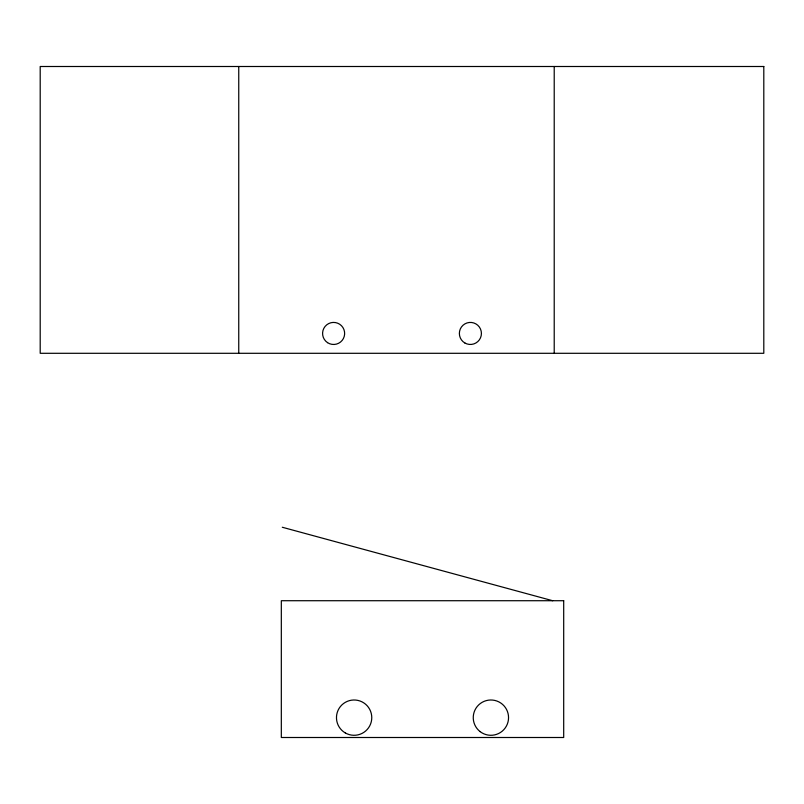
<?xml version="1.0" encoding="UTF-8"?>
<svg xmlns="http://www.w3.org/2000/svg" width="804" height="804" viewBox="0 0 804 804"><rect width="100%" height="100%" fill="white"/><g stroke="black" fill="none" stroke-linecap="round" stroke-linejoin="round"><path stroke-width="1.21" d="M282.294 527.253L552.67 600.719M554.217 66.501L554.217 353.298M238.748 66.501L238.748 353.298M763.8 66.501L40.2 66.501L40.2 353.298L763.8 353.298L763.8 66.501M563.694 600.719L281.32 600.719L281.32 737.499L563.694 737.499L563.694 600.719M464.873 342.996A11.035 11.035 0 0 0 481.415 333.439A11.035 11.035 0 0 0 464.873 323.891A11.035 11.035 0 0 0 464.873 342.996M327.54 342.655A11.035 11.035 0 0 0 344.625 334.092A11.035 11.035 0 0 0 328.675 323.58A11.035 11.035 0 0 0 327.54 342.655M345.298 732.926A17.648 17.648 0 0 0 371.77 717.64A17.648 17.648 0 0 0 345.298 702.354A17.648 17.648 0 0 0 345.298 732.926M480.149 731.64A17.648 17.648 0 0 0 508.399 719.942A17.648 17.648 0 0 0 484.139 701.339A17.648 17.648 0 0 0 480.149 731.64"/></g></svg>
